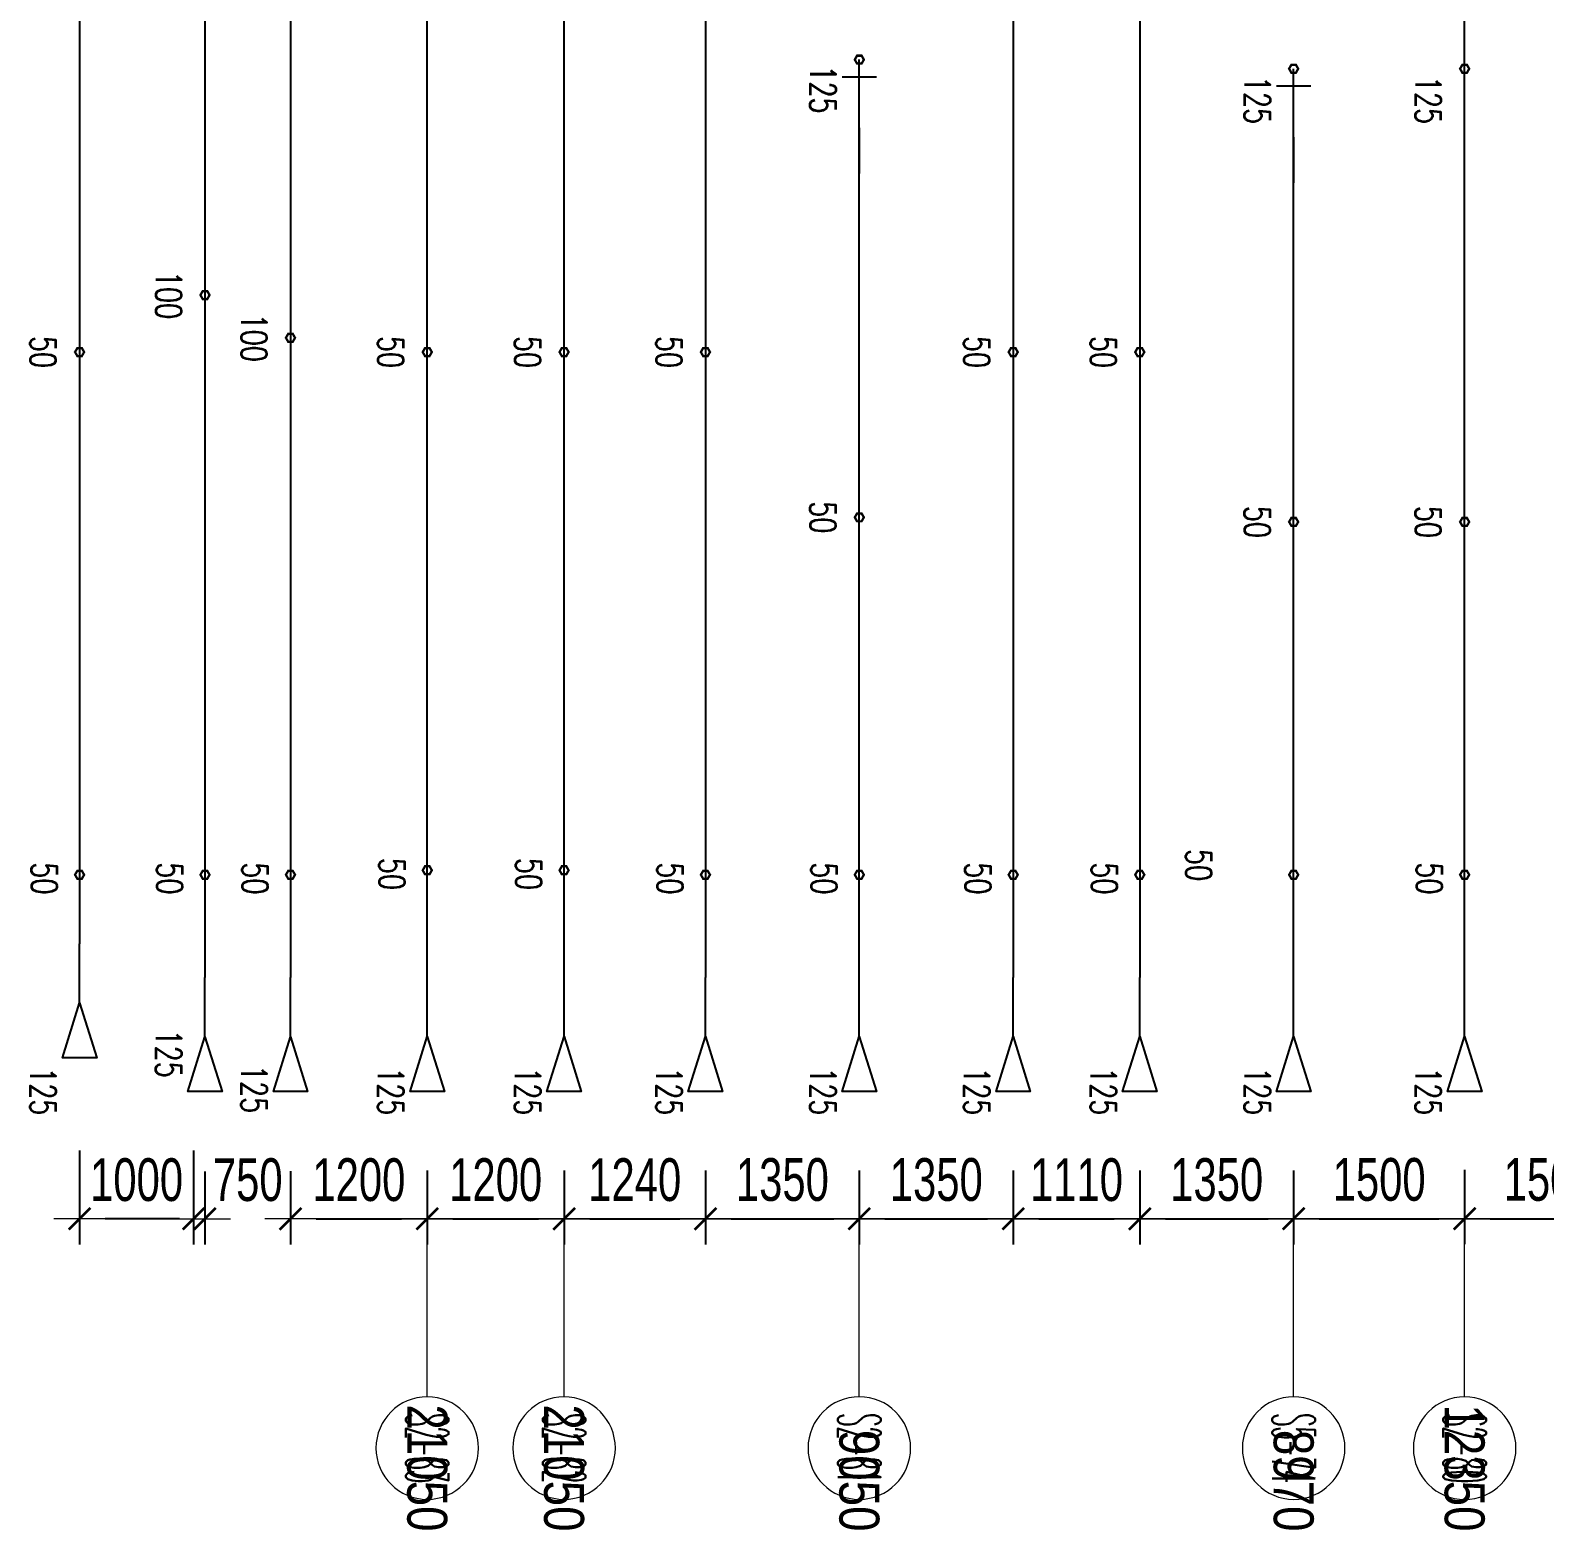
# Model space of a CAD drawing. Header units: millimetres. Extents: x 131700 to 589785, y -24154 to 46087.
# Drawn here: x 507718 to 521002, y 3405 to 16557 of the extents above; entities that cross this region are included whole.
import ezdxf
from ezdxf.enums import TextEntityAlignment as Align

# ---------------------------------------------------------------- set-up
doc = ezdxf.new("R2010")
doc.units = ezdxf.units.MM
doc.layers.get('0').update_dxf_attribs({"lineweight": 20})
doc.layers.get('Defpoints').update_dxf_attribs({"color": 151, "lineweight": 9})
doc.layers.add('ARES_TAG', color=3, linetype='Continuous')
doc.layers.add('NDC_S_TENDON', color=10, linetype='Continuous')
doc.layers.add('Current_plane_Column', color=7, linetype='Continuous', true_color=0x4b00ff)
doc.layers.add('NDC_LCAP', color=87, linetype='Continuous', plot=False)
for name, color, linetype, lineweight in [('NDC_S-ANNO', 7, 'Continuous', 20), ('NDC_S-TENDON', 6, 'Continuous', 35), ('NDC_S_DIM', 1, 'Continuous', 15), ('NDC_S_SYMBOL', 1, 'Continuous', 15)]:
    doc.layers.add(name, color=color, linetype=linetype, lineweight=lineweight)
doc.styles.add('ARES_BIGTEXT', font='VHARIALN.TTF')
doc.styles.add('ARES_ROMANS_0.36', font='romans.shx', dxfattribs={"width": 0.36, "bigfont": 'vns.shx'})
doc.styles.add('ARIAL', font='arial.ttf', dxfattribs={"width": 0.7})
doc.styles.add('NDC_ANNO', font='', dxfattribs={"width": 0.8})
doc.styles.get('NDC_ANNO').set_extended_font_data('Dotum')
doc.dimstyles.new('NDC_dim_150', dxfattribs={"dimscale": 150, "dimtxt": 2.5, "dimasz": 1.5, "dimexe": 1.5, "dimexo": 2.5, "dimgap": 1, "dimtad": 1, "dimdec": 0, "dimzin": 0, "dimdsep": 46, "dimtxsty": 'ARIAL', "dimblk": 'DIMMARK', "dimcen": 0.09, "dimdle": 1.2, "dimclrd": 1, "dimclre": 1, "dimclrt": 3, "dimadec": 0, "dimazin": 0, "dimtfac": 1, "dimtdec": 0, "dimtix": 1, "dimtofl": 0, "dimtmove": 0, "dimatfit": 3, "dimfxl": 4, "dimfxlon": 1, "dimtolj": 1, "dimtzin": 0, "dimarcsym": 0})

# ---------------------------------------------------------------- blocks, each defined once
blk = doc.blocks.new('*U769')
at = {"layer": 'NDC_S_SYMBOL', "color": 3}
blk.add_line((-8344, 0), (-6844, 0), dxfattribs=at)
blk.add_circle((-8794, 0), 450, dxfattribs=at)
at = {"layer": 'NDC_S_TENDON'}
for p, q in [((6536, -150), (6536, 150)), ((-4664, 0), (-3144, 0)), ((-3144, 0), (2787, 0)), ((2787, 0), (5686, 0)), ((5686, 0), (6686, 0))]:
    blk.add_line(p, q, dxfattribs=at)
blk.add_lwpolyline([(-5184, 0), (-5664, 150), (-5664, -150), (-5184, 0), (-4664, 0)], dxfattribs=at)
at = {"layer": 'ARES_TAG', "style": 'ARES_ROMANS_0.36', "width": 0.36}
blk.add_attdef('S3', text='', height=375, dxfattribs=at).set_placement((-8794, 0), align=Align.MIDDLE_CENTER)
at = {"layer": 'NDC_LCAP', "style": 'ARES_BIGTEXT'}
blk.add_attdef('L', text='', height=350, dxfattribs=at).set_placement((-9525, 0), align=Align.MIDDLE_RIGHT)
blk = doc.blocks.new('*U757')
at = {"layer": 'NDC_S_TENDON'}
blk.add_line((2787, 0), (26237, 0), dxfattribs=at)
blk.add_lwpolyline([(26757, 0), (27237, 150), (27237, -150), (26757, 0), (26237, 0)], dxfattribs=at)
at = {"layer": 'ARES_TAG', "style": 'ARES_ROMANS_0.36', "width": 0.36}
blk.add_attdef('S3', text='', height=375, dxfattribs=at).set_placement((-9643, 0), align=Align.MIDDLE_CENTER)
at = {"layer": 'NDC_LCAP', "style": 'ARES_BIGTEXT'}
blk.add_attdef('L', text='', height=350, dxfattribs=at).set_placement((-10374, 0), align=Align.MIDDLE_RIGHT)
blk = doc.blocks.new('*U751')
at = {"layer": 'NDC_S_TENDON'}
blk.add_line((2787, 0), (26236, 0), dxfattribs=at)
blk.add_lwpolyline([(26756, 0), (27236, 150), (27236, -150), (26756, 0), (26236, 0)], dxfattribs=at)
at = {"layer": 'ARES_TAG', "style": 'ARES_ROMANS_0.36', "width": 0.36}
blk.add_attdef('S3', text='', height=375, dxfattribs=at).set_placement((-9643, 0), align=Align.MIDDLE_CENTER)
at = {"layer": 'NDC_LCAP', "style": 'ARES_BIGTEXT'}
blk.add_attdef('L', text='', height=350, dxfattribs=at).set_placement((-10374, 0), align=Align.MIDDLE_RIGHT)
blk = doc.blocks.new('*U752')
at = {"layer": 'NDC_S_TENDON'}
blk.add_line((2787, 0), (26236, 0), dxfattribs=at)
blk.add_lwpolyline([(26756, 0), (27236, 150), (27236, -150), (26756, 0), (26236, 0)], dxfattribs=at)
at = {"layer": 'ARES_TAG', "style": 'ARES_ROMANS_0.36', "width": 0.36}
blk.add_attdef('S3', text='', height=375, dxfattribs=at).set_placement((-9643, 0), align=Align.MIDDLE_CENTER)
at = {"layer": 'NDC_LCAP', "style": 'ARES_BIGTEXT'}
blk.add_attdef('L', text='', height=350, dxfattribs=at).set_placement((-10374, 0), align=Align.MIDDLE_RIGHT)
blk = doc.blocks.new('*U771')
at = {"layer": 'NDC_S_TENDON'}
blk.add_line((2787, 0), (26236, 0), dxfattribs=at)
blk.add_lwpolyline([(26756, 0), (27236, 150), (27236, -150), (26756, 0), (26236, 0)], dxfattribs=at)
at = {"layer": 'ARES_TAG', "style": 'ARES_ROMANS_0.36', "width": 0.36}
blk.add_attdef('S3', text='', height=375, dxfattribs=at).set_placement((-9643, 0), align=Align.MIDDLE_CENTER)
at = {"layer": 'NDC_LCAP', "style": 'ARES_BIGTEXT'}
blk.add_attdef('L', text='', height=350, dxfattribs=at).set_placement((-10374, 0), align=Align.MIDDLE_RIGHT)
blk = doc.blocks.new('*U772')
at = {"layer": 'NDC_S_TENDON'}
blk.add_line((2787, 0), (26237, 0), dxfattribs=at)
blk.add_lwpolyline([(26757, 0), (27237, 150), (27237, -150), (26757, 0), (26237, 0)], dxfattribs=at)
at = {"layer": 'ARES_TAG', "style": 'ARES_ROMANS_0.36', "width": 0.36}
blk.add_attdef('S3', text='', height=375, dxfattribs=at).set_placement((-9643, 0), align=Align.MIDDLE_CENTER)
at = {"layer": 'NDC_LCAP', "style": 'ARES_BIGTEXT'}
blk.add_attdef('L', text='', height=350, dxfattribs=at).set_placement((-10374, 0), align=Align.MIDDLE_RIGHT)
blk = doc.blocks.new('*U730')
at = {"layer": 'NDC_S_TENDON'}
blk.add_line((2787, 0), (25877, 0), dxfattribs=at)
blk.add_lwpolyline([(26397, 0), (26877, 150), (26877, -150), (26397, 0), (25877, 0)], dxfattribs=at)
at = {"layer": 'ARES_TAG', "style": 'ARES_ROMANS_0.36', "width": 0.36}
blk.add_attdef('S3', text='', height=375, dxfattribs=at).set_placement((-9413, 0), align=Align.MIDDLE_CENTER)
at = {"layer": 'NDC_LCAP', "style": 'ARES_BIGTEXT'}
blk.add_attdef('L', text='', height=350, dxfattribs=at).set_placement((-10144, 0), align=Align.MIDDLE_RIGHT)
blk = doc.blocks.new('*U727')
at = {"layer": 'NDC_S_SYMBOL', "color": 3}
blk.add_line((-8263, 0), (-6763, 0), dxfattribs=at)
blk.add_circle((-8713, 0), 450, dxfattribs=at)
at = {"layer": 'NDC_S_TENDON'}
for p, q in [((3236, -150), (3236, 150)), ((-4584, 0), (-3144, 0)), ((-3144, 0), (2787, 0)), ((2787, 0), (2386, 0)), ((2386, 0), (3386, 0))]:
    blk.add_line(p, q, dxfattribs=at)
blk.add_lwpolyline([(-5104, 0), (-5584, 150), (-5584, -150), (-5104, 0), (-4584, 0)], dxfattribs=at)
at = {"layer": 'ARES_TAG', "style": 'ARES_ROMANS_0.36', "width": 0.36}
blk.add_attdef('S3', text='', height=375, dxfattribs=at).set_placement((-8713, 0), align=Align.MIDDLE_CENTER)
at = {"layer": 'NDC_LCAP', "style": 'ARES_BIGTEXT'}
blk.add_attdef('L', text='', height=350, dxfattribs=at).set_placement((-9444, 0), align=Align.MIDDLE_RIGHT)
blk = doc.blocks.new('*U728')
at = {"layer": 'NDC_S_SYMBOL', "color": 3}
blk.add_line((-8343, 0), (-6843, 0), dxfattribs=at)
blk.add_circle((-8793, 0), 450, dxfattribs=at)
at = {"layer": 'NDC_S_TENDON'}
for p, q in [((3236, -150), (3236, 150)), ((-4664, 0), (-3144, 0)), ((-3144, 0), (2787, 0)), ((2787, 0), (2386, 0)), ((2386, 0), (3386, 0))]:
    blk.add_line(p, q, dxfattribs=at)
blk.add_lwpolyline([(-5184, 0), (-5664, 150), (-5664, -150), (-5184, 0), (-4664, 0)], dxfattribs=at)
at = {"layer": 'ARES_TAG', "style": 'ARES_ROMANS_0.36', "width": 0.36}
blk.add_attdef('S3', text='', height=375, dxfattribs=at).set_placement((-8793, 0), align=Align.MIDDLE_CENTER)
at = {"layer": 'NDC_LCAP', "style": 'ARES_BIGTEXT'}
blk.add_attdef('L', text='', height=350, dxfattribs=at).set_placement((-9524, 0), align=Align.MIDDLE_RIGHT)
blk = doc.blocks.new('*U722')
at = {"layer": 'NDC_S_SYMBOL', "color": 3}
blk.add_line((-20343, 0), (-18843, 0), dxfattribs=at)
blk.add_circle((-20793, 0), 450, dxfattribs=at)
at = {"layer": 'NDC_S_TENDON'}
blk.add_line((-16664, 0), (-3144, 0), dxfattribs=at)
blk.add_lwpolyline([(-17184, 0), (-17664, 150), (-17664, -150), (-17184, 0), (-16664, 0)], dxfattribs=at)
at = {"layer": 'ARES_TAG', "style": 'ARES_ROMANS_0.36', "width": 0.36}
blk.add_attdef('S3', text='', height=375, dxfattribs=at).set_placement((-20793, 0), align=Align.MIDDLE_CENTER)
at = {"layer": 'NDC_LCAP', "style": 'ARES_BIGTEXT'}
blk.add_attdef('L', text='', height=350, dxfattribs=at).set_placement((-21524, 0), align=Align.MIDDLE_RIGHT)
blk = doc.blocks.new('*U723')
at = {"layer": 'NDC_S_SYMBOL', "color": 3}
blk.add_line((-20343, 0), (-18843, 0), dxfattribs=at)
blk.add_circle((-20793, 0), 450, dxfattribs=at)
at = {"layer": 'NDC_S_TENDON'}
blk.add_line((-16664, 0), (-3144, 0), dxfattribs=at)
blk.add_lwpolyline([(-17184, 0), (-17664, 150), (-17664, -150), (-17184, 0), (-16664, 0)], dxfattribs=at)
at = {"layer": 'ARES_TAG', "style": 'ARES_ROMANS_0.36', "width": 0.36}
blk.add_attdef('S3', text='', height=375, dxfattribs=at).set_placement((-20793, 0), align=Align.MIDDLE_CENTER)
at = {"layer": 'NDC_LCAP', "style": 'ARES_BIGTEXT'}
blk.add_attdef('L', text='', height=350, dxfattribs=at).set_placement((-21524, 0), align=Align.MIDDLE_RIGHT)
blk = doc.blocks.new('TDY')
at = {"layer": 'NDC_S-TENDON', "linetype": 'Continuous'}
for points, elevation in [([(6280, 6800, 20, 20, 0), (6260, 6835, 20, 20, 0), (6220, 6835, 20, 20, 0), (6200, 6800, 20, 20, 0), (6220, 6765, 20, 20, 0), (6260, 6765, 20, 20, 0)], 2875), ([(6280, 6800, 20, 20, 0), (6260, 6835, 20, 20, 0), (6220, 6835, 20, 20, 0), (6200, 6800, 20, 20, 0), (6220, 6765, 20, 20, 0), (6260, 6765, 20, 20, 0)], 2875), ([(6280, 6800, 20, 20, 0), (6260, 6834, 20, 20, 0), (6220, 6834, 20, 20, 0), (6200, 6800, 20, 20, 0), (6220, 6765, 20, 20, 0), (6260, 6765, 20, 20, 0)], 2875), ([(6280, 6800, 20, 20, 0), (6260, 6834, 20, 20, 0), (6220, 6834, 20, 20, 0), (6200, 6800, 20, 20, 0), (6220, 6765, 20, 20, 0), (6260, 6765, 20, 20, 0)], 2875), ([(10090, 6720, 20, 20, 0), (10070, 6755, 20, 20, 0), (10030, 6755, 20, 20, 0), (10010, 6720, 20, 20, 0), (10030, 6685, 20, 20, 0), (10070, 6685, 20, 20, 0)], 2875), ([(10090, 6720, 20, 20, 0), (10070, 6755, 20, 20, 0), (10030, 6755, 20, 20, 0), (10010, 6720, 20, 20, 0), (10030, 6685, 20, 20, 0), (10070, 6685, 20, 20, 0)], 2875), ([(10090, 6720, 20, 20, 0), (10070, 6754, 20, 20, 0), (10030, 6754, 20, 20, 0), (10010, 6720, 20, 20, 0), (10030, 6685, 20, 20, 0), (10070, 6685, 20, 20, 0)], 2875), ([(10090, 6720, 20, 20, 0), (10070, 6754, 20, 20, 0), (10030, 6754, 20, 20, 0), (10010, 6720, 20, 20, 0), (10030, 6685, 20, 20, 0), (10070, 6685, 20, 20, 0)], 2875), ([(11590, 6720, 20, 20, 0), (11570, 6755, 20, 20, 0), (11530, 6755, 20, 20, 0), (11510, 6720, 20, 20, 0), (11530, 6685, 20, 20, 0), (11570, 6685, 20, 20, 0)], 2875), ([(11590, 6720, 20, 20, 0), (11570, 6755, 20, 20, 0), (11530, 6755, 20, 20, 0), (11510, 6720, 20, 20, 0), (11530, 6685, 20, 20, 0), (11570, 6685, 20, 20, 0)], 2875), ([(11590, 6720, 20, 20, 0), (11570, 6754, 20, 20, 0), (11530, 6754, 20, 20, 0), (11510, 6720, 20, 20, 0), (11530, 6685, 20, 20, 0), (11570, 6685, 20, 20, 0)], 2875), ([(11590, 6720, 20, 20, 0), (11570, 6754, 20, 20, 0), (11530, 6754, 20, 20, 0), (11510, 6720, 20, 20, 0), (11530, 6685, 20, 20, 0), (11570, 6685, 20, 20, 0)], 2875), ([(540, 4735, 20, 20, 0), (520, 4770, 20, 20, 0), (480, 4770, 20, 20, 0), (460, 4735, 20, 20, 0), (480, 4700, 20, 20, 0), (520, 4700, 20, 20, 0)], 2500), ([(540, 4735, 20, 20, 0), (520, 4770, 20, 20, 0), (480, 4770, 20, 20, 0), (460, 4735, 20, 20, 0), (480, 4700, 20, 20, 0), (520, 4700, 20, 20, 0)], 2500), ([(540, 4735, 20, 20, 0), (520, 4769, 20, 20, 0), (480, 4769, 20, 20, 0), (460, 4735, 20, 20, 0), (480, 4700, 20, 20, 0), (520, 4700, 20, 20, 0)], 2500), ([(540, 4735, 20, 20, 0), (520, 4769, 20, 20, 0), (480, 4769, 20, 20, 0), (460, 4735, 20, 20, 0), (480, 4700, 20, 20, 0), (520, 4700, 20, 20, 0)], 2500), ([(1290, 4360, 20, 20, 0), (1270, 4395, 20, 20, 0), (1230, 4395, 20, 20, 0), (1210, 4360, 20, 20, 0), (1230, 4325, 20, 20, 0), (1270, 4325, 20, 20, 0)], 2500), ([(1290, 4360, 20, 20, 0), (1270, 4395, 20, 20, 0), (1230, 4395, 20, 20, 0), (1210, 4360, 20, 20, 0), (1230, 4325, 20, 20, 0), (1270, 4325, 20, 20, 0)], 2500), ([(1290, 4360, 20, 20, 0), (1270, 4394, 20, 20, 0), (1230, 4394, 20, 20, 0), (1210, 4360, 20, 20, 0), (1230, 4325, 20, 20, 0), (1270, 4325, 20, 20, 0)], 2500), ([(1290, 4360, 20, 20, 0), (1270, 4394, 20, 20, 0), (1230, 4394, 20, 20, 0), (1210, 4360, 20, 20, 0), (1230, 4325, 20, 20, 0), (1270, 4325, 20, 20, 0)], 2500), ([(-560, 4235, 20, 20, 0), (-580, 4270, 20, 20, 0), (-620, 4270, 20, 20, 0), (-640, 4235, 20, 20, 0), (-620, 4200, 20, 20, 0), (-580, 4200, 20, 20, 0)], -20), ([(-560, 4235, 20, 20, 0), (-580, 4270, 20, 20, 0), (-620, 4270, 20, 20, 0), (-640, 4235, 20, 20, 0), (-620, 4200, 20, 20, 0), (-580, 4200, 20, 20, 0)], -20), ([(-560, 4235, 20, 20, 0), (-580, 4269, 20, 20, 0), (-620, 4269, 20, 20, 0), (-640, 4235, 20, 20, 0), (-620, 4200, 20, 20, 0), (-580, 4200, 20, 20, 0)], -20), ([(-560, 4235, 20, 20, 0), (-580, 4269, 20, 20, 0), (-620, 4269, 20, 20, 0), (-640, 4235, 20, 20, 0), (-620, 4200, 20, 20, 0), (-580, 4200, 20, 20, 0)], -20), ([(2490, 4235, 20, 20, 0), (2470, 4270, 20, 20, 0), (2430, 4270, 20, 20, 0), (2410, 4235, 20, 20, 0), (2430, 4200, 20, 20, 0), (2470, 4200, 20, 20, 0)], 2800), ([(2490, 4235, 20, 20, 0), (2470, 4270, 20, 20, 0), (2430, 4270, 20, 20, 0), (2410, 4235, 20, 20, 0), (2430, 4200, 20, 20, 0), (2470, 4200, 20, 20, 0)], 2800), ([(2490, 4235, 20, 20, 0), (2470, 4269, 20, 20, 0), (2430, 4269, 20, 20, 0), (2410, 4235, 20, 20, 0), (2430, 4200, 20, 20, 0), (2470, 4200, 20, 20, 0)], 2800), ([(2490, 4235, 20, 20, 0), (2470, 4269, 20, 20, 0), (2430, 4269, 20, 20, 0), (2410, 4235, 20, 20, 0), (2430, 4200, 20, 20, 0), (2470, 4200, 20, 20, 0)], 2800), ([(3690, 4235, 20, 20, 0), (3670, 4270, 20, 20, 0), (3630, 4270, 20, 20, 0), (3610, 4235, 20, 20, 0), (3630, 4200, 20, 20, 0), (3670, 4200, 20, 20, 0)], 2800), ([(3690, 4235, 20, 20, 0), (3670, 4270, 20, 20, 0), (3630, 4270, 20, 20, 0), (3610, 4235, 20, 20, 0), (3630, 4200, 20, 20, 0), (3670, 4200, 20, 20, 0)], 2800), ([(3690, 4235, 20, 20, 0), (3670, 4269, 20, 20, 0), (3630, 4269, 20, 20, 0), (3610, 4235, 20, 20, 0), (3630, 4200, 20, 20, 0), (3670, 4200, 20, 20, 0)], 2800), ([(3690, 4235, 20, 20, 0), (3670, 4269, 20, 20, 0), (3630, 4269, 20, 20, 0), (3610, 4235, 20, 20, 0), (3630, 4200, 20, 20, 0), (3670, 4200, 20, 20, 0)], 2800), ([(4930, 4235, 20, 20, 0), (4910, 4270, 20, 20, 0), (4870, 4270, 20, 20, 0), (4850, 4235, 20, 20, 0), (4870, 4200, 20, 20, 0), (4910, 4200, 20, 20, 0)], 2800), ([(4930, 4235, 20, 20, 0), (4910, 4270, 20, 20, 0), (4870, 4270, 20, 20, 0), (4850, 4235, 20, 20, 0), (4870, 4200, 20, 20, 0), (4910, 4200, 20, 20, 0)], 2800), ([(4930, 4235, 20, 20, 0), (4910, 4269, 20, 20, 0), (4870, 4269, 20, 20, 0), (4850, 4235, 20, 20, 0), (4870, 4200, 20, 20, 0), (4910, 4200, 20, 20, 0)], 2800), ([(4930, 4235, 20, 20, 0), (4910, 4269, 20, 20, 0), (4870, 4269, 20, 20, 0), (4850, 4235, 20, 20, 0), (4870, 4200, 20, 20, 0), (4910, 4200, 20, 20, 0)], 2800), ([(7630, 4235, 20, 20, 0), (7610, 4270, 20, 20, 0), (7570, 4270, 20, 20, 0), (7550, 4235, 20, 20, 0), (7570, 4200, 20, 20, 0), (7610, 4200, 20, 20, 0)], 2800), ([(7630, 4235, 20, 20, 0), (7610, 4270, 20, 20, 0), (7570, 4270, 20, 20, 0), (7550, 4235, 20, 20, 0), (7570, 4200, 20, 20, 0), (7610, 4200, 20, 20, 0)], 2800), ([(7630, 4235, 20, 20, 0), (7610, 4269, 20, 20, 0), (7570, 4269, 20, 20, 0), (7550, 4235, 20, 20, 0), (7570, 4200, 20, 20, 0), (7610, 4200, 20, 20, 0)], 2800), ([(7630, 4235, 20, 20, 0), (7610, 4269, 20, 20, 0), (7570, 4269, 20, 20, 0), (7550, 4235, 20, 20, 0), (7570, 4200, 20, 20, 0), (7610, 4200, 20, 20, 0)], 2800), ([(8740, 4235, 20, 20, 0), (8720, 4270, 20, 20, 0), (8680, 4270, 20, 20, 0), (8660, 4235, 20, 20, 0), (8680, 4200, 20, 20, 0), (8720, 4200, 20, 20, 0)], 2800), ([(8740, 4235, 20, 20, 0), (8720, 4270, 20, 20, 0), (8680, 4270, 20, 20, 0), (8660, 4235, 20, 20, 0), (8680, 4200, 20, 20, 0), (8720, 4200, 20, 20, 0)], 2800), ([(8740, 4235, 20, 20, 0), (8720, 4269, 20, 20, 0), (8680, 4269, 20, 20, 0), (8660, 4235, 20, 20, 0), (8680, 4200, 20, 20, 0), (8720, 4200, 20, 20, 0)], 2800), ([(8740, 4235, 20, 20, 0), (8720, 4269, 20, 20, 0), (8680, 4269, 20, 20, 0), (8660, 4235, 20, 20, 0), (8680, 4200, 20, 20, 0), (8720, 4200, 20, 20, 0)], 2800), ([(6280, 2785, 20, 20, 0), (6260, 2820, 20, 20, 0), (6220, 2820, 20, 20, 0), (6200, 2785, 20, 20, 0), (6220, 2750, 20, 20, 0), (6260, 2750, 20, 20, 0)], 2800), ([(6280, 2785, 20, 20, 0), (6260, 2820, 20, 20, 0), (6220, 2820, 20, 20, 0), (6200, 2785, 20, 20, 0), (6220, 2750, 20, 20, 0), (6260, 2750, 20, 20, 0)], 2800), ([(6280, 2785, 20, 20, 0), (6260, 2819, 20, 20, 0), (6220, 2819, 20, 20, 0), (6200, 2785, 20, 20, 0), (6220, 2750, 20, 20, 0), (6260, 2750, 20, 20, 0)], 2800), ([(6280, 2785, 20, 20, 0), (6260, 2819, 20, 20, 0), (6220, 2819, 20, 20, 0), (6200, 2785, 20, 20, 0), (6220, 2750, 20, 20, 0), (6260, 2750, 20, 20, 0)], 2800), ([(10090, 2745, 20, 20, 0), (10070, 2780, 20, 20, 0), (10030, 2780, 20, 20, 0), (10010, 2745, 20, 20, 0), (10030, 2710, 20, 20, 0), (10070, 2710, 20, 20, 0)], 2800), ([(10090, 2745, 20, 20, 0), (10070, 2780, 20, 20, 0), (10030, 2780, 20, 20, 0), (10010, 2745, 20, 20, 0), (10030, 2710, 20, 20, 0), (10070, 2710, 20, 20, 0)], 2800), ([(10090, 2745, 20, 20, 0), (10070, 2779, 20, 20, 0), (10030, 2779, 20, 20, 0), (10010, 2745, 20, 20, 0), (10030, 2710, 20, 20, 0), (10070, 2710, 20, 20, 0)], 2800), ([(10090, 2745, 20, 20, 0), (10070, 2779, 20, 20, 0), (10030, 2779, 20, 20, 0), (10010, 2745, 20, 20, 0), (10030, 2710, 20, 20, 0), (10070, 2710, 20, 20, 0)], 2800), ([(11590, 2745, 20, 20, 0), (11570, 2780, 20, 20, 0), (11530, 2780, 20, 20, 0), (11510, 2745, 20, 20, 0), (11530, 2710, 20, 20, 0), (11570, 2710, 20, 20, 0)], 2800), ([(11590, 2745, 20, 20, 0), (11570, 2780, 20, 20, 0), (11530, 2780, 20, 20, 0), (11510, 2745, 20, 20, 0), (11530, 2710, 20, 20, 0), (11570, 2710, 20, 20, 0)], 2800), ([(11590, 2745, 20, 20, 0), (11570, 2779, 20, 20, 0), (11530, 2779, 20, 20, 0), (11510, 2745, 20, 20, 0), (11530, 2710, 20, 20, 0), (11570, 2710, 20, 20, 0)], 2800), ([(11590, 2745, 20, 20, 0), (11570, 2779, 20, 20, 0), (11530, 2779, 20, 20, 0), (11510, 2745, 20, 20, 0), (11530, 2710, 20, 20, 0), (11570, 2710, 20, 20, 0)], 2800), ([(-560, -350, 20, 20, 0), (-580, -316, 20, 20, 0), (-620, -316, 20, 20, 0), (-640, -350, 20, 20, 0), (-620, -385, 20, 20, 0), (-580, -385, 20, 20, 0)], 54), ([(-560, -350, 20, 20, 0), (-580, -316, 20, 20, 0), (-620, -316, 20, 20, 0), (-640, -350, 20, 20, 0), (-620, -385, 20, 20, 0), (-580, -385, 20, 20, 0)], 54), ([(540, -350, 20, 20, 0), (520, -316, 20, 20, 0), (480, -316, 20, 20, 0), (460, -350, 20, 20, 0), (480, -385, 20, 20, 0), (520, -385, 20, 20, 0)], 2874), ([(540, -350, 20, 20, 0), (520, -316, 20, 20, 0), (480, -316, 20, 20, 0), (460, -350, 20, 20, 0), (480, -385, 20, 20, 0), (520, -385, 20, 20, 0)], 2874), ([(1290, -350, 20, 20, 0), (1270, -316, 20, 20, 0), (1230, -316, 20, 20, 0), (1210, -350, 20, 20, 0), (1230, -385, 20, 20, 0), (1270, -385, 20, 20, 0)], 2867), ([(1290, -350, 20, 20, 0), (1270, -316, 20, 20, 0), (1230, -316, 20, 20, 0), (1210, -350, 20, 20, 0), (1230, -385, 20, 20, 0), (1270, -385, 20, 20, 0)], 2867), ([(2490, -311, 20, 20, 0), (2470, -276, 20, 20, 0), (2430, -276, 20, 20, 0), (2410, -311, 20, 20, 0), (2430, -346, 20, 20, 0), (2470, -346, 20, 20, 0)], 2869), ([(2490, -311, 20, 20, 0), (2470, -276, 20, 20, 0), (2430, -276, 20, 20, 0), (2410, -311, 20, 20, 0), (2430, -346, 20, 20, 0), (2470, -346, 20, 20, 0)], 2869), ([(3690, -311, 20, 20, 0), (3670, -276, 20, 20, 0), (3630, -276, 20, 20, 0), (3610, -311, 20, 20, 0), (3630, -346, 20, 20, 0), (3670, -346, 20, 20, 0)], 2869), ([(3690, -311, 20, 20, 0), (3670, -276, 20, 20, 0), (3630, -276, 20, 20, 0), (3610, -311, 20, 20, 0), (3630, -346, 20, 20, 0), (3670, -346, 20, 20, 0)], 2869), ([(4930, -350, 20, 20, 0), (4910, -316, 20, 20, 0), (4870, -316, 20, 20, 0), (4850, -350, 20, 20, 0), (4870, -385, 20, 20, 0), (4910, -385, 20, 20, 0)], 2875), ([(4930, -350, 20, 20, 0), (4910, -316, 20, 20, 0), (4870, -316, 20, 20, 0), (4850, -350, 20, 20, 0), (4870, -385, 20, 20, 0), (4910, -385, 20, 20, 0)], 2875), ([(6280, -350, 20, 20, 0), (6260, -316, 20, 20, 0), (6220, -316, 20, 20, 0), (6200, -350, 20, 20, 0), (6220, -385, 20, 20, 0), (6260, -385, 20, 20, 0)], 2875), ([(6280, -350, 20, 20, 0), (6260, -316, 20, 20, 0), (6220, -316, 20, 20, 0), (6200, -350, 20, 20, 0), (6220, -385, 20, 20, 0), (6260, -385, 20, 20, 0)], 2875), ([(7630, -350, 20, 20, 0), (7610, -316, 20, 20, 0), (7570, -316, 20, 20, 0), (7550, -350, 20, 20, 0), (7570, -385, 20, 20, 0), (7610, -385, 20, 20, 0)], 2875), ([(7630, -350, 20, 20, 0), (7610, -316, 20, 20, 0), (7570, -316, 20, 20, 0), (7550, -350, 20, 20, 0), (7570, -385, 20, 20, 0), (7610, -385, 20, 20, 0)], 2875), ([(8740, -350, 20, 20, 0), (8720, -316, 20, 20, 0), (8680, -316, 20, 20, 0), (8660, -350, 20, 20, 0), (8680, -385, 20, 20, 0), (8720, -385, 20, 20, 0)], 2875), ([(8740, -350, 20, 20, 0), (8720, -316, 20, 20, 0), (8680, -316, 20, 20, 0), (8660, -350, 20, 20, 0), (8680, -385, 20, 20, 0), (8720, -385, 20, 20, 0)], 2875), ([(10090, -350, 20, 20, 0), (10070, -316, 20, 20, 0), (10030, -316, 20, 20, 0), (10010, -350, 20, 20, 0), (10030, -385, 20, 20, 0), (10070, -385, 20, 20, 0)], -2867), ([(10090, -350, 20, 20, 0), (10070, -316, 20, 20, 0), (10030, -316, 20, 20, 0), (10010, -350, 20, 20, 0), (10030, -385, 20, 20, 0), (10070, -385, 20, 20, 0)], -2867), ([(11590, -350, 20, 20, 0), (11570, -316, 20, 20, 0), (11530, -316, 20, 20, 0), (11510, -350, 20, 20, 0), (11530, -385, 20, 20, 0), (11570, -385, 20, 20, 0)], 2), ([(11590, -350, 20, 20, 0), (11570, -316, 20, 20, 0), (11530, -316, 20, 20, 0), (11510, -350, 20, 20, 0), (11530, -385, 20, 20, 0), (11570, -385, 20, 20, 0)], 2)]:
    blk.add_lwpolyline(points, format="xyseb", close=True, dxfattribs=dict(at, elevation=elevation))
at = {"rotation": 270}
for name, p in [('*U757', (500, 24986, 2874)), ('*U772', (1250, 24986, 2867)), ('*U771', (4890, 24986, 2875)), ('*U752', (7590, 24986, 2875)), ('*U751', (8700, 24986, 2875)), ('*U730', (-600, 24922, 54))]:
    blk.add_blockref(name, p, dxfattribs=at)
ref = blk.add_blockref('*U722', (2450, 15414, 2875), dxfattribs=dict(xscale=-1, rotation=270))
ref.add_attrib('L', '21050', dxfattribs={"layer": 'NDC_LCAP', "height": 350, "rotation": 270, "style": 'ARES_BIGTEXT'}).set_placement((2450, -6111, 2875), align=Align.MIDDLE_RIGHT)
ref.add_attrib('S3', 'S2-83', dxfattribs={"layer": 'ARES_TAG', "height": 375, "rotation": 270, "style": 'ARES_ROMANS_0.36', "width": 0.36}).set_placement((2450, -5380, 2875), align=Align.MIDDLE_CENTER)
ref = blk.add_blockref('*U723', (3650, 15414, 2875), dxfattribs=dict(xscale=-1, rotation=270))
ref.add_attrib('L', '21050', dxfattribs={"layer": 'NDC_LCAP', "height": 350, "rotation": 270, "style": 'ARES_BIGTEXT'}).set_placement((3650, -6111, 2875), align=Align.MIDDLE_RIGHT)
ref.add_attrib('S3', 'S2-82', dxfattribs={"layer": 'ARES_TAG', "height": 375, "rotation": 270, "style": 'ARES_ROMANS_0.36', "width": 0.36}).set_placement((3650, -5380, 2875), align=Align.MIDDLE_CENTER)
ref = blk.add_blockref('*U769', (11550, 3414, 2870), dxfattribs=dict(xscale=-1, rotation=270))
ref.add_attrib('L', '12350', dxfattribs={"layer": 'NDC_LCAP', "height": 350, "rotation": 270, "style": 'ARES_BIGTEXT'}).set_placement((11550, -6111, 2870), align=Align.MIDDLE_RIGHT)
ref.add_attrib('S3', 'S2-80', dxfattribs={"layer": 'ARES_TAG', "height": 375, "rotation": 270, "style": 'ARES_ROMANS_0.36', "width": 0.36}).set_placement((11550, -5380, 2870), align=Align.MIDDLE_CENTER)
ref = blk.add_blockref('*U728', (6240, 3414, 2875), dxfattribs=dict(xscale=-1, rotation=270))
ref.add_attrib('L', '9050', dxfattribs={"layer": 'NDC_LCAP', "height": 350, "rotation": 270, "style": 'ARES_BIGTEXT'}).set_placement((6240, -6111, 2875), align=Align.MIDDLE_RIGHT)
ref.add_attrib('S3', 'S2-81', dxfattribs={"layer": 'ARES_TAG', "height": 375, "rotation": 270, "style": 'ARES_ROMANS_0.36', "width": 0.36}).set_placement((6240, -5380, 2875), align=Align.MIDDLE_CENTER)
ref = blk.add_blockref('*U727', (10050, 3334, 2875), dxfattribs=dict(xscale=-1, rotation=270))
ref.add_attrib('L', '8970', dxfattribs={"layer": 'NDC_LCAP', "height": 350, "rotation": 270, "style": 'ARES_BIGTEXT'}).set_placement((10050, -6111, 2875), align=Align.MIDDLE_RIGHT)
ref.add_attrib('S3', 'S5-74', dxfattribs={"layer": 'ARES_TAG', "height": 375, "rotation": 270, "style": 'ARES_ROMANS_0.36', "width": 0.36}).set_placement((10050, -5380, 2875), align=Align.MIDDLE_CENTER)
at = {"layer": 'NDC_S-ANNO', "linetype": 'Continuous', "char_height": 225, "attachment_point": 5, "rotation": 270, "line_spacing_factor": 0.75, "style": 'NDC_ANNO'}
for s, insert in [('\\FSTANDARD.shx;125', (5920, 6538, 2875)), ('\\FSTANDARD.shx;125', (5920, 6537, 2875)), ('\\FSTANDARD.shx;125', (9730, 6445, 2875)), ('\\FSTANDARD.shx;125', (9730, 6445, 2875)), ('\\FSTANDARD.shx;125', (11230, 6445, 2875)), ('\\FSTANDARD.shx;125', (11230, 6445, 2875)), ('\\FSTANDARD.shx;100', (180, 4735, 2500)), ('\\FSTANDARD.shx;100', (180, 4735, 2500)), ('\\FSTANDARD.shx;100', (930, 4360, 2500)), ('\\FSTANDARD.shx;100', (930, 4360, 2500)), ('\\FSTANDARD.shx;50', (-920, 4235, -20)), ('\\FSTANDARD.shx;50', (-920, 4235, -20)), ('\\FSTANDARD.shx;50', (2130, 4235, 2800)), ('\\FSTANDARD.shx;50', (2130, 4235, 2800)), ('\\FSTANDARD.shx;50', (3330, 4235, 2800)), ('\\FSTANDARD.shx;50', (3330, 4235, 2800)), ('\\FSTANDARD.shx;50', (4570, 4235, 2800)), ('\\FSTANDARD.shx;50', (4570, 4235, 2800)), ('\\FSTANDARD.shx;50', (7270, 4235, 2800)), ('\\FSTANDARD.shx;50', (7270, 4235, 2800)), ('\\FSTANDARD.shx;50', (8380, 4235, 2800)), ('\\FSTANDARD.shx;50', (8380, 4235, 2800)), ('\\FSTANDARD.shx;50', (5920, 2785, 2800)), ('\\FSTANDARD.shx;50', (5920, 2785, 2800)), ('\\FSTANDARD.shx;50', (9730, 2745, 2800)), ('\\FSTANDARD.shx;50', (9730, 2745, 2800)), ('\\FSTANDARD.shx;50', (11230, 2745, 2800)), ('\\FSTANDARD.shx;50', (11230, 2745, 2800)), ('\\FSTANDARD.shx;50', (-910, -382, 71)), ('\\FSTANDARD.shx;50', (190, -382, 2891)), ('\\FSTANDARD.shx;50', (940, -382, 2883)), ('\\FSTANDARD.shx;50', (2140, -343, 2886)), ('\\FSTANDARD.shx;50', (3340, -343, 2886)), ('\\FSTANDARD.shx;50', (4580, -382, 2892)), ('\\FSTANDARD.shx;50', (5930, -382, 2892)), ('\\FSTANDARD.shx;50', (7280, -382, 2892)), ('\\FSTANDARD.shx;50', (8390, -382, 2892)), ('\\FSTANDARD.shx;50', (9218, -265, 0)), ('\\FSTANDARD.shx;50', (11240, -382, 19)), ('\\FSTANDARD.shx;125', (180, -1920, 0)), ('\\FSTANDARD.shx;125', (-920, -2250, -2820)), ('\\FSTANDARD.shx;125', (930, -2231, -1)), ('\\FSTANDARD.shx;125', (2130, -2250)), ('\\FSTANDARD.shx;125', (3330, -2250)), ('\\FSTANDARD.shx;125', (4570, -2250)), ('\\FSTANDARD.shx;125', (5920, -2250)), ('\\FSTANDARD.shx;125', (7270, -2250)), ('\\FSTANDARD.shx;125', (8380, -2250)), ('\\FSTANDARD.shx;125', (9730, -2250)), ('\\FSTANDARD.shx;125', (11230, -2250))]:
    blk.add_mtext(s, dxfattribs=dict(at, insert=insert))
blk = doc.blocks.new('DIMMARK')
at = {"layer": 'NDC_S_DIM', "color": 1}
blk.add_line((-1.5, 0), (1, 0), dxfattribs=at)
at = {"layer": 'NDC_S_DIM', "color": 2, "const_width": 0.1}
blk.add_lwpolyline([(-0.424, -0.424), (0.424, 0.424)], dxfattribs=at)
blk = doc.blocks.new('*D917')
at = {"layer": 'Defpoints', "color": 0, "ltscale": 100, "transparency": 16777216}
for p in [(508150, 9556, 54), (509150, 9494), (508150, 6132)]:
    blk.add_point(p, dxfattribs=at)
at = {"layer": 'NDC_S_DIM', "color": 1, "lineweight": -2, "ltscale": 100, "transparency": 16777216}
for p, q in [((508150, 6732), (508150, 5907)), ((509150, 6732), (509150, 5907)), ((508925, 6132), (508375, 6132))]:
    blk.add_line(p, q, dxfattribs=at)
at = {"layer": 'NDC_S_DIM', "color": 1, "lineweight": -2, "ltscale": 100, "transparency": 16777216, "xscale": 225, "yscale": 225, "zscale": 225, "rotation": 180}
blk.add_blockref('DIMMARK', (508150, 6132), dxfattribs=at)
at = {"layer": 'NDC_S_DIM', "color": 1, "lineweight": -2, "ltscale": 100, "transparency": 16777216, "xscale": 225, "yscale": 225, "zscale": 225}
blk.add_blockref('DIMMARK', (509150, 6132), dxfattribs=at)
at = {"layer": 'NDC_S_DIM', "color": 3, "ltscale": 100, "transparency": 16777216, "insert": (508650, 6473), "char_height": 375, "attachment_point": 5, "style": 'ARIAL'}
blk.add_mtext('\\A1;1000', dxfattribs=at)
blk = doc.blocks.new('*D918')
at = {"layer": 'Defpoints', "color": 0, "ltscale": 100, "transparency": 16777216}
for p in [(509250, 9441, 2875), (510000, 9477, 2875), (510000, 6132)]:
    blk.add_point(p, dxfattribs=at)
at = {"layer": 'NDC_S_DIM', "color": 1, "lineweight": -2, "ltscale": 100, "transparency": 16777216}
for p, q in [((509250, 6547), (509250, 5907)), ((510000, 6550), (510000, 5907)), ((509025, 6132), (508800, 6132)), ((510225, 6132), (510450, 6132))]:
    blk.add_line(p, q, dxfattribs=at)
at = {"layer": 'NDC_S_DIM', "color": 1, "lineweight": -2, "ltscale": 100, "transparency": 16777216, "xscale": 225, "yscale": 225, "zscale": 225}
blk.add_blockref('DIMMARK', (509250, 6132), dxfattribs=at)
at = {"layer": 'NDC_S_DIM', "color": 1, "lineweight": -2, "ltscale": 100, "transparency": 16777216, "xscale": 225, "yscale": 225, "zscale": 225, "rotation": 180}
blk.add_blockref('DIMMARK', (510000, 6132), dxfattribs=at)
at = {"layer": 'NDC_S_DIM', "color": 3, "ltscale": 100, "transparency": 16777216, "insert": (509625, 6473), "char_height": 375, "attachment_point": 5, "style": 'ARIAL'}
blk.add_mtext('\\A1;750', dxfattribs=at)
blk = doc.blocks.new('*D919')
at = {"layer": 'Defpoints', "color": 0, "ltscale": 100, "transparency": 16777216}
for p in [(511200, 9567, 2875), (510000, 9477, 2875), (511200, 6132)]:
    blk.add_point(p, dxfattribs=at)
at = {"layer": 'NDC_S_DIM', "color": 1, "lineweight": -2, "ltscale": 100, "transparency": 16777216}
for p, q in [((510000, 6550), (510000, 5907)), ((511200, 6556), (511200, 5907)), ((510225, 6132), (510975, 6132))]:
    blk.add_line(p, q, dxfattribs=at)
at = {"layer": 'NDC_S_DIM', "color": 1, "lineweight": -2, "ltscale": 100, "transparency": 16777216, "xscale": 225, "yscale": 225, "zscale": 225, "rotation": 180}
blk.add_blockref('DIMMARK', (510000, 6132), dxfattribs=at)
at = {"layer": 'NDC_S_DIM', "color": 1, "lineweight": -2, "ltscale": 100, "transparency": 16777216, "xscale": 225, "yscale": 225, "zscale": 225}
blk.add_blockref('DIMMARK', (511200, 6132), dxfattribs=at)
at = {"layer": 'NDC_S_DIM', "color": 3, "ltscale": 100, "transparency": 16777216, "insert": (510600, 6473), "char_height": 375, "attachment_point": 5, "style": 'ARIAL'}
blk.add_mtext('\\A1;1200', dxfattribs=at)
blk = doc.blocks.new('*D920')
at = {"layer": 'Defpoints', "color": 0, "ltscale": 100, "transparency": 16777216}
for p in [(511200, 9567, 2875), (512400, 9567, 2875), (512400, 6132)]:
    blk.add_point(p, dxfattribs=at)
at = {"layer": 'NDC_S_DIM', "color": 1, "lineweight": -2, "ltscale": 100, "transparency": 16777216}
for p, q in [((511200, 6556), (511200, 5907)), ((512400, 6556), (512400, 5907)), ((511425, 6132), (512175, 6132))]:
    blk.add_line(p, q, dxfattribs=at)
at = {"layer": 'NDC_S_DIM', "color": 1, "lineweight": -2, "ltscale": 100, "transparency": 16777216, "xscale": 225, "yscale": 225, "zscale": 225, "rotation": 180}
blk.add_blockref('DIMMARK', (511200, 6132), dxfattribs=at)
at = {"layer": 'NDC_S_DIM', "color": 1, "lineweight": -2, "ltscale": 100, "transparency": 16777216, "xscale": 225, "yscale": 225, "zscale": 225}
blk.add_blockref('DIMMARK', (512400, 6132), dxfattribs=at)
at = {"layer": 'NDC_S_DIM', "color": 3, "ltscale": 100, "transparency": 16777216, "insert": (511800, 6473), "char_height": 375, "attachment_point": 5, "style": 'ARIAL'}
blk.add_mtext('\\A1;1200', dxfattribs=at)
blk = doc.blocks.new('*D921')
at = {"layer": 'Defpoints', "color": 0, "ltscale": 100, "transparency": 16777216}
for p in [(512400, 9567, 2875), (513640, 9567, 2875), (513640, 6132)]:
    blk.add_point(p, dxfattribs=at)
at = {"layer": 'NDC_S_DIM', "color": 1, "lineweight": -2, "ltscale": 100, "transparency": 16777216}
for p, q in [((512400, 6556), (512400, 5907)), ((513640, 6556), (513640, 5907)), ((512625, 6132), (513415, 6132))]:
    blk.add_line(p, q, dxfattribs=at)
at = {"layer": 'NDC_S_DIM', "color": 1, "lineweight": -2, "ltscale": 100, "transparency": 16777216, "xscale": 225, "yscale": 225, "zscale": 225, "rotation": 180}
blk.add_blockref('DIMMARK', (512400, 6132), dxfattribs=at)
at = {"layer": 'NDC_S_DIM', "color": 1, "lineweight": -2, "ltscale": 100, "transparency": 16777216, "xscale": 225, "yscale": 225, "zscale": 225}
blk.add_blockref('DIMMARK', (513640, 6132), dxfattribs=at)
at = {"layer": 'NDC_S_DIM', "color": 3, "ltscale": 100, "transparency": 16777216, "insert": (513020, 6473), "char_height": 375, "attachment_point": 5, "style": 'ARIAL'}
blk.add_mtext('\\A1;1240', dxfattribs=at)
blk = doc.blocks.new('*D922')
at = {"layer": 'Defpoints', "color": 0, "ltscale": 100, "transparency": 16777216}
for p in [(513640, 9567, 2875), (514990, 9567, 2875), (514990, 6132)]:
    blk.add_point(p, dxfattribs=at)
at = {"layer": 'NDC_S_DIM', "color": 1, "lineweight": -2, "ltscale": 100, "transparency": 16777216}
for p, q in [((513640, 6556), (513640, 5907)), ((514990, 6556), (514990, 5907)), ((513865, 6132), (514765, 6132))]:
    blk.add_line(p, q, dxfattribs=at)
at = {"layer": 'NDC_S_DIM', "color": 1, "lineweight": -2, "ltscale": 100, "transparency": 16777216, "xscale": 225, "yscale": 225, "zscale": 225, "rotation": 180}
blk.add_blockref('DIMMARK', (513640, 6132), dxfattribs=at)
at = {"layer": 'NDC_S_DIM', "color": 1, "lineweight": -2, "ltscale": 100, "transparency": 16777216, "xscale": 225, "yscale": 225, "zscale": 225}
blk.add_blockref('DIMMARK', (514990, 6132), dxfattribs=at)
at = {"layer": 'NDC_S_DIM', "color": 3, "ltscale": 100, "transparency": 16777216, "insert": (514315, 6474), "char_height": 375, "attachment_point": 5, "style": 'ARIAL'}
blk.add_mtext('\\A1;1350', dxfattribs=at)
blk = doc.blocks.new('*D923')
at = {"layer": 'Defpoints', "color": 0, "ltscale": 100, "transparency": 16777216}
for p in [(514990, 9567, 2875), (516340, 9567, 2875), (516340, 6132)]:
    blk.add_point(p, dxfattribs=at)
at = {"layer": 'NDC_S_DIM', "color": 1, "lineweight": -2, "ltscale": 100, "transparency": 16777216}
for p, q in [((514990, 6556), (514990, 5907)), ((516340, 6556), (516340, 5907)), ((515215, 6132), (516115, 6132))]:
    blk.add_line(p, q, dxfattribs=at)
at = {"layer": 'NDC_S_DIM', "color": 1, "lineweight": -2, "ltscale": 100, "transparency": 16777216, "xscale": 225, "yscale": 225, "zscale": 225, "rotation": 180}
blk.add_blockref('DIMMARK', (514990, 6132), dxfattribs=at)
at = {"layer": 'NDC_S_DIM', "color": 1, "lineweight": -2, "ltscale": 100, "transparency": 16777216, "xscale": 225, "yscale": 225, "zscale": 225}
blk.add_blockref('DIMMARK', (516340, 6132), dxfattribs=at)
at = {"layer": 'NDC_S_DIM', "color": 3, "ltscale": 100, "transparency": 16777216, "insert": (515665, 6474), "char_height": 375, "attachment_point": 5, "style": 'ARIAL'}
blk.add_mtext('\\A1;1350', dxfattribs=at)
blk = doc.blocks.new('*D924')
at = {"layer": 'Defpoints', "color": 0, "ltscale": 100, "transparency": 16777216}
for p in [(516340, 9567, 2875), (517450, 9567, 2875), (517450, 6132)]:
    blk.add_point(p, dxfattribs=at)
at = {"layer": 'NDC_S_DIM', "color": 1, "lineweight": -2, "ltscale": 100, "transparency": 16777216}
for p, q in [((516340, 6556), (516340, 5907)), ((517450, 6556), (517450, 5907)), ((516565, 6132), (517225, 6132))]:
    blk.add_line(p, q, dxfattribs=at)
at = {"layer": 'NDC_S_DIM', "color": 1, "lineweight": -2, "ltscale": 100, "transparency": 16777216, "xscale": 225, "yscale": 225, "zscale": 225, "rotation": 180}
blk.add_blockref('DIMMARK', (516340, 6132), dxfattribs=at)
at = {"layer": 'NDC_S_DIM', "color": 1, "lineweight": -2, "ltscale": 100, "transparency": 16777216, "xscale": 225, "yscale": 225, "zscale": 225}
blk.add_blockref('DIMMARK', (517450, 6132), dxfattribs=at)
at = {"layer": 'NDC_S_DIM', "color": 3, "ltscale": 100, "transparency": 16777216, "insert": (516895, 6473), "char_height": 375, "attachment_point": 5, "style": 'ARIAL'}
blk.add_mtext('\\A1;1110', dxfattribs=at)
blk = doc.blocks.new('*D925')
at = {"layer": 'Defpoints', "color": 0, "ltscale": 100, "transparency": 16777216}
for p in [(517450, 9567, 2875), (518800, 9567, 2875), (518800, 6132)]:
    blk.add_point(p, dxfattribs=at)
at = {"layer": 'NDC_S_DIM', "color": 1, "lineweight": -2, "ltscale": 100, "transparency": 16777216}
for p, q in [((517450, 6556), (517450, 5907)), ((518800, 6556), (518800, 5907)), ((517675, 6132), (518575, 6132))]:
    blk.add_line(p, q, dxfattribs=at)
at = {"layer": 'NDC_S_DIM', "color": 1, "lineweight": -2, "ltscale": 100, "transparency": 16777216, "xscale": 225, "yscale": 225, "zscale": 225, "rotation": 180}
blk.add_blockref('DIMMARK', (517450, 6132), dxfattribs=at)
at = {"layer": 'NDC_S_DIM', "color": 1, "lineweight": -2, "ltscale": 100, "transparency": 16777216, "xscale": 225, "yscale": 225, "zscale": 225}
blk.add_blockref('DIMMARK', (518800, 6132), dxfattribs=at)
at = {"layer": 'NDC_S_DIM', "color": 3, "ltscale": 100, "transparency": 16777216, "insert": (518125, 6474), "char_height": 375, "attachment_point": 5, "style": 'ARIAL'}
blk.add_mtext('\\A1;1350', dxfattribs=at)
blk = doc.blocks.new('*D926')
at = {"layer": 'Defpoints', "color": 0, "ltscale": 100, "transparency": 16777216}
for p in [(518800, 9567, 2875), (520300, 9568, 2833), (520300, 6133)]:
    blk.add_point(p, dxfattribs=at)
at = {"layer": 'NDC_S_DIM', "color": 1, "lineweight": -2, "ltscale": 100, "transparency": 16777216}
for p, q in [((518800, 6557), (518800, 5908)), ((520300, 6561), (520300, 5908)), ((519025, 6133), (520075, 6133))]:
    blk.add_line(p, q, dxfattribs=at)
at = {"layer": 'NDC_S_DIM', "color": 1, "lineweight": -2, "ltscale": 100, "transparency": 16777216, "xscale": 225, "yscale": 225, "zscale": 225, "rotation": 180}
blk.add_blockref('DIMMARK', (518800, 6133), dxfattribs=at)
at = {"layer": 'NDC_S_DIM', "color": 1, "lineweight": -2, "ltscale": 100, "transparency": 16777216, "xscale": 225, "yscale": 225, "zscale": 225}
blk.add_blockref('DIMMARK', (520300, 6133), dxfattribs=at)
at = {"layer": 'NDC_S_DIM', "color": 3, "ltscale": 100, "transparency": 16777216, "insert": (519550, 6475), "char_height": 375, "attachment_point": 5, "style": 'ARIAL'}
blk.add_mtext('\\A1;1500', dxfattribs=at)
blk = doc.blocks.new('*D927')
at = {"layer": 'Defpoints', "color": 0, "ltscale": 100, "transparency": 16777216}
for p in [(520300, 9568, 2833), (521800, 9567, 2801), (521800, 6133)]:
    blk.add_point(p, dxfattribs=at)
at = {"layer": 'NDC_S_DIM', "color": 1, "lineweight": -2, "ltscale": 100, "transparency": 16777216}
for p, q in [((520300, 6561), (520300, 5908)), ((521800, 6563), (521800, 5908)), ((520525, 6133), (521575, 6133))]:
    blk.add_line(p, q, dxfattribs=at)
at = {"layer": 'NDC_S_DIM', "color": 1, "lineweight": -2, "ltscale": 100, "transparency": 16777216, "xscale": 225, "yscale": 225, "zscale": 225, "rotation": 180}
blk.add_blockref('DIMMARK', (520300, 6133), dxfattribs=at)
at = {"layer": 'NDC_S_DIM', "color": 1, "lineweight": -2, "ltscale": 100, "transparency": 16777216, "xscale": 225, "yscale": 225, "zscale": 225}
blk.add_blockref('DIMMARK', (521800, 6133), dxfattribs=at)
at = {"layer": 'NDC_S_DIM', "color": 3, "ltscale": 100, "transparency": 16777216, "insert": (521050, 6475), "char_height": 375, "attachment_point": 5, "style": 'ARIAL'}
blk.add_mtext('\\A1;1500', dxfattribs=at)

msp = doc.modelspace()

# ---------------------------------------------------------------- block references
at = {"layer": 'Current_plane_Column'}
msp.add_blockref('TDY', (508750, 9500), dxfattribs=at)

# ---------------------------------------------------------------- dimensions: what is measured, and where the dimension line sits
at = {"layer": 'NDC_S_DIM', "ltscale": 100}
for base, p1, p2, picture, middle in [((511200, 6132), (510000, 9477.1, 2875), (511200, 9566.7, 2875), '*D919', (510600, 6473.4)), ((512400, 6132), (511200, 9566.7, 2875), (512400, 9566.7, 2875), '*D920', (511800, 6473.4)), ((513640, 6132), (512400, 9566.7, 2875), (513640, 9566.7, 2875), '*D921', (513020, 6473.4)), ((514990, 6132), (513640, 9566.7, 2875), (514990, 9566.7, 2875), '*D922', (514315, 6473.6)), ((516340, 6132), (514990, 9566.7, 2875), (516340, 9566.7, 2875), '*D923', (515665, 6473.6)), ((517450, 6132), (516340, 9566.7, 2875), (517450, 9566.7, 2875), '*D924', (516895, 6473.4)), ((518800, 6132), (517450, 9566.7, 2875), (518800, 9566.7, 2875), '*D925', (518125, 6473.6)), ((520300, 6133.3), (518800, 9566.7, 2875), (520300, 9568, 2832.5), '*D926', (519550, 6474.8)), ((521800, 6133.3), (520300, 9568, 2832.5), (521800, 9566.9, 2801), '*D927', (521050, 6474.8)), ((510000, 6132), (509250, 9441.4, 2875), (510000, 9477.1, 2875), '*D918', (509625, 6473.4))]:
    dim = msp.add_linear_dim(base=base, p1=p1, p2=p2, dimstyle='NDC_dim_150', override={"dimtmove": 1}, dxfattribs=at)
    dim.commit()
    dim.dimension.update_dxf_attribs({"geometry": picture, "text_midpoint": middle})
dim = msp.add_linear_dim(base=(508150, 6132), p1=(509150, 9494), p2=(508150, 9555.7, 54), dimstyle='NDC_dim_150', dxfattribs=at)
dim.commit()
dim.dimension.update_dxf_attribs({"geometry": '*D917', "text_midpoint": (508650, 6132), "dimtype": 160})

doc.saveas('drawing.dxf')
